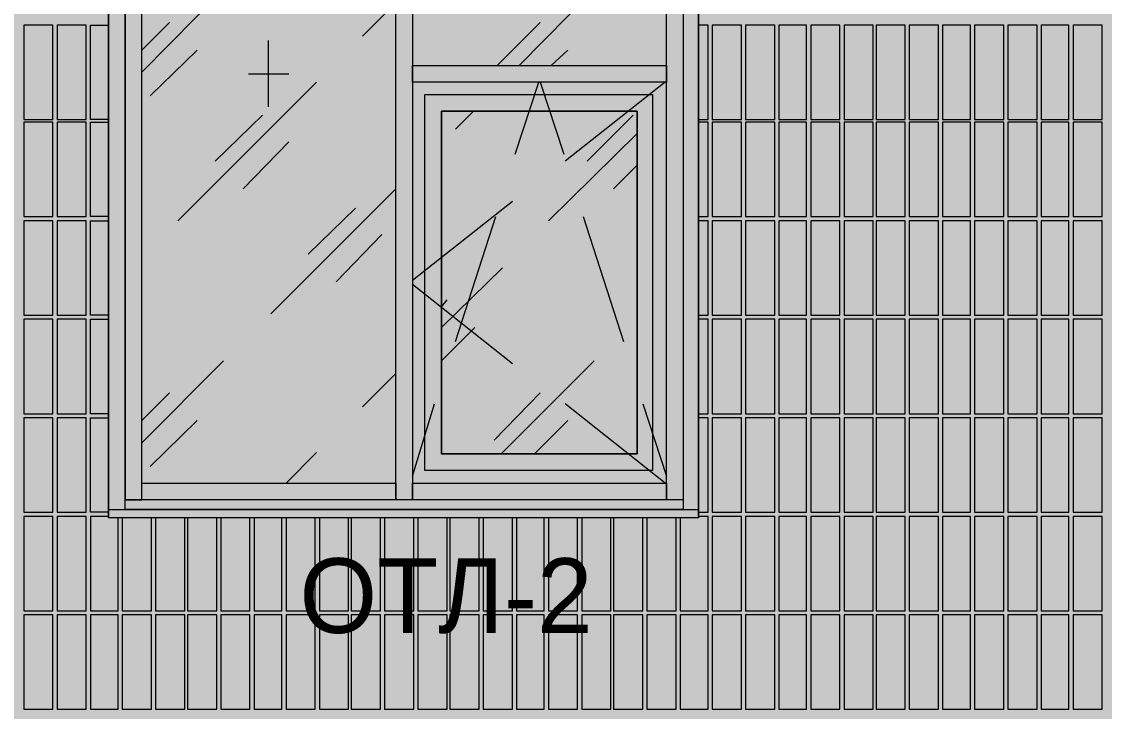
# Model space of a CAD drawing. Header units: millimetres. Extents: x -28928 to 100580, y -22867 to 36490.
# Drawn here: x 35031 to 38331, y 3636 to 5739 of the extents above; entities that cross this region are included whole.
import ezdxf

# ---------------------------------------------------------------- set-up
doc = ezdxf.new("R2010")
doc.units = ezdxf.units.MM
doc.layers.add('PDF _Геометрия', color=7, linetype='Continuous', true_color=0x8f8e8d)
doc.layers.add('PDF _Сплошная заливка', color=7, linetype='Continuous', true_color=0xffffff)
doc.layers.add('PDF _Текст', color=7, linetype='Continuous')

msp = doc.modelspace()

# ---------------------------------------------------------------- hatches: boundary and pattern name
at = {"layer": 'PDF _Сплошная заливка', "true_color": 0xffb53f, "transparency": 33554559}
h = msp.add_hatch(color=40, dxfattribs=at)
h.paths.add_polyline_path([(54591.8246691932, 8685.65908036111), (54591.8246691932, 8224.505234207263), (54845.67082303936, 8224.505234207263), (54845.67082303936, 8685.65908036111)])
h.paths.add_polyline_path([(54460.67082303934, 3189.889849591815), (54460.67082303934, 2728.736003437971), (54566.44005380859, 2728.736003437971), (54566.44005380859, 3189.889849591815)])
h.paths.add_polyline_path([(54875.28620765472, 3689.120618822584), (54875.28620765472, 3227.96677266874), (55243.36313073165, 3227.96677266874), (55243.36313073165, 3689.120618822584)])
h.paths.add_polyline_path([(54875.28620765472, 3189.889849591815), (54875.28620765472, 2728.736003437971), (55243.36313073165, 2728.736003437971), (55243.36313073165, 3189.889849591815)])
h.paths.add_polyline_path([(54460.67082303934, 3689.120618822584), (54460.67082303934, 3227.96677266874), (54566.44005380859, 3227.96677266874), (54566.44005380859, 3689.120618822584)])
h.paths.add_polyline_path([(43706.05543842383, 2161.812926514882), (43706.05543842383, 2144.889849591811), (44006.44005380846, 2144.889849591811), (44006.44005380846, 2161.812926514882)])
h.paths.add_polyline_path([(54875.28620765472, 4188.351388053372), (54875.28620765472, 3727.19754189951), (55243.36313073165, 3727.19754189951), (55243.36313073165, 4188.351388053372)])
h.paths.add_polyline_path([(43706.05543842383, 2094.120618822577), (43706.05543842383, 2081.428311130272), (44006.44005380846, 2081.428311130272), (44006.44005380846, 2094.120618822577)])
h.paths.add_polyline_path([(54460.67082303934, 4188.351388053372), (54460.67082303934, 3727.19754189951), (54566.44005380859, 3727.19754189951), (54566.44005380859, 4188.351388053372)])
h.paths.add_polyline_path([(43706.05543842383, 2034.889849591804), (43706.05543842383, 2022.197541899495), (44006.44005380846, 2022.197541899495), (44006.44005380846, 2034.889849591804)])
h.paths.add_polyline_path([(54591.8246691932, 4687.582157284141), (54591.8246691932, 4226.428311130294), (54845.67082303936, 4226.428311130294), (54845.67082303936, 4687.582157284141)])
h.paths.add_polyline_path([(43706.05543842383, 1971.428311130265), (43706.05543842383, 1962.966772668718), (44006.44005380846, 1962.966772668718), (44006.44005380846, 1971.428311130265)])
h.paths.add_polyline_path([(54591.8246691932, 5186.812926514911), (54591.8246691932, 4725.659080361063), (54845.67082303936, 4725.659080361063), (54845.67082303936, 5186.812926514911)])
h.paths.add_polyline_path([(43706.05543842383, 1912.197541899488), (43706.05543842383, 1903.73600343796), (44006.44005380846, 1903.73600343796), (44006.44005380846, 1912.197541899488)])
h.paths.add_polyline_path([(54875.28620765472, 5686.043695745695), (54875.28620765472, 5224.889849591833), (55243.36313073165, 5224.889849591833), (55243.36313073165, 5686.043695745695)])
h.paths.add_polyline_path([(43706.05543842383, 1852.966772668729), (43706.05543842383, 1844.505234207187), (44006.44005380846, 1844.505234207187), (44006.44005380846, 1852.966772668729)])
h.paths.add_polyline_path([(54460.67082303934, 5686.043695745695), (54460.67082303934, 5224.889849591833), (54566.44005380859, 5224.889849591833), (54566.44005380859, 5686.043695745695)])
h.paths.add_polyline_path([(43706.05543842383, 1793.736003437953), (43706.05543842383, 1785.27446497641), (44006.44005380846, 1785.27446497641), (44006.44005380846, 1793.736003437953)])
h.paths.add_polyline_path([(54875.28620765472, 6185.274464976465), (54875.28620765472, 5728.351388053383), (55243.36313073165, 5728.351388053383), (55243.36313073165, 6185.274464976465)])
h.paths.add_polyline_path([(43490.2862076546, 1793.736003437953), (43490.2862076546, 1785.27446497641), (43612.97851534691, 1785.27446497641), (43612.97851534691, 1793.736003437953)])
h.paths.add_polyline_path([(54460.67082303934, 6185.274464976465), (54460.67082303934, 5728.351388053383), (54566.44005380859, 5728.351388053383), (54566.44005380859, 6185.274464976465)])
h.paths.add_polyline_path([(43490.2862076546, 1852.966772668729), (43490.2862076546, 1844.505234207187), (43612.97851534691, 1844.505234207187), (43612.97851534691, 1852.966772668729)])
h.paths.add_polyline_path([(54591.8246691932, 6684.505234207234), (54591.8246691932, 6227.582157284152), (54845.67082303936, 6227.582157284152), (54845.67082303936, 6684.505234207234)])
h.paths.add_polyline_path([(43490.2862076546, 1912.197541899488), (43490.2862076546, 1903.73600343796), (43612.97851534691, 1903.73600343796), (43612.97851534691, 1912.197541899488)])
h.paths.add_polyline_path([(54591.8246691932, 7183.736003438022), (54591.8246691932, 6726.81292651494), (54845.67082303936, 6726.81292651494), (54845.67082303936, 7183.736003438022)])
h.paths.add_polyline_path([(43490.2862076546, 1971.428311130265), (43490.2862076546, 1962.966772668718), (43612.97851534691, 1962.966772668718), (43612.97851534691, 1971.428311130265)])
h.paths.add_polyline_path([(54875.28620765472, 7687.197541899553), (54875.28620765472, 7226.04369574571), (55243.36313073165, 7226.04369574571), (55243.36313073165, 7687.197541899553)])
h.paths.add_polyline_path([(43490.2862076546, 2034.889849591804), (43490.2862076546, 2022.197541899495), (43612.97851534691, 2022.197541899495), (43612.97851534691, 2034.889849591804)])
h.paths.add_polyline_path([(54460.67082303934, 7687.197541899553), (54460.67082303934, 7226.04369574571), (54566.44005380859, 7226.04369574571), (54566.44005380859, 7687.197541899553)])
h.paths.add_polyline_path([(43490.2862076546, 2094.120618822577), (43490.2862076546, 2081.428311130272), (43612.97851534691, 2081.428311130272), (43612.97851534691, 2094.120618822577)])
h.paths.add_polyline_path([(54875.28620765472, 8186.428311130341), (54875.28620765472, 7725.274464976475), (55243.36313073165, 7725.274464976475), (55243.36313073165, 8186.428311130341)])
h.paths.add_polyline_path([(43490.2862076546, 2161.812926514882), (43490.2862076546, 2144.889849591811), (43612.97851534691, 2144.889849591811), (43612.97851534691, 2161.812926514882)])
h.paths.add_polyline_path([(54460.67082303934, 8186.428311130341), (54460.67082303934, 7725.274464976475), (54566.44005380859, 7725.274464976475), (54566.44005380859, 8186.428311130341)])
h.paths.add_polyline_path([(54591.8246691932, 3189.889849591815), (54591.8246691932, 2728.736003437971), (54845.67082303936, 2728.736003437971), (54845.67082303936, 3189.889849591815)])
h.paths.add_polyline_path([(54875.28620765472, 8685.65908036111), (54875.28620765472, 8224.505234207263), (55243.36313073165, 8224.505234207263), (55243.36313073165, 8685.65908036111)])
h.paths.add_polyline_path([(54591.8246691932, 3689.120618822584), (54591.8246691932, 3227.96677266874), (54845.67082303936, 3227.96677266874), (54845.67082303936, 3689.120618822584)])
h.paths.add_polyline_path([(54460.67082303934, 8685.65908036111), (54460.67082303934, 8224.505234207263), (54566.44005380859, 8224.505234207263), (54566.44005380859, 8685.65908036111)])
h.paths.add_polyline_path([(54591.8246691932, 4188.351388053372), (54591.8246691932, 3727.19754189951), (54845.67082303936, 3727.19754189951), (54845.67082303936, 4188.351388053372)])
h.paths.add_polyline_path([(55763.74774611626, 8664.505234207256), (55319.5169768855, 8664.505234207256), (55319.5169768855, 7831.04369574572), (55763.74774611626, 7831.04369574572)])
h.paths.add_polyline_path([(54875.28620765472, 4687.582157284141), (54875.28620765472, 4226.428311130294), (55243.36313073165, 4226.428311130294), (55243.36313073165, 4687.582157284141)])
h.paths.add_polyline_path([(54845.67082303936, 8723.736003438033), (54845.67082303936, 9028.35138805342), (54591.8246691932, 9028.35138805342), (54591.8246691932, 8723.736003438033)])
h.paths.add_polyline_path([(54460.67082303934, 4687.582157284141), (54460.67082303934, 4226.428311130294), (54566.44005380859, 4226.428311130294), (54566.44005380859, 4687.582157284141)])
h.paths.add_polyline_path([(55319.5169768855, 8727.966772668795), (55763.74774611626, 8727.966772668795), (55763.74774611626, 9028.35138805342), (55319.5169768855, 9028.35138805342)])
h.paths.add_polyline_path([(54875.28620765472, 5186.812926514911), (54875.28620765472, 4725.659080361063), (55243.36313073165, 4725.659080361063), (55243.36313073165, 5186.812926514911)])
h.paths.add_polyline_path([(55763.74774611626, 7767.582157284181), (55319.5169768855, 7767.582157284181), (55319.5169768855, 6929.889849591866), (55763.74774611626, 6929.889849591866)])
h.paths.add_polyline_path([(54460.67082303934, 5186.812926514911), (54460.67082303934, 4725.659080361063), (54566.44005380859, 4725.659080361063), (54566.44005380859, 5186.812926514911)])
h.paths.add_polyline_path([(55763.74774611626, 5965.274464976468), (55319.5169768855, 5965.274464976468), (55319.5169768855, 5131.812926514915), (55763.74774611626, 5131.812926514915)])
h.paths.add_polyline_path([(54591.8246691932, 5686.043695745695), (54591.8246691932, 5224.889849591833), (54845.67082303936, 5224.889849591833), (54845.67082303936, 5686.043695745695)])
h.paths.add_polyline_path([(44344.90159227001, 1671.043695745637), (44344.90159227001, 1573.736003437956), (44890.67082303924, 1573.736003437956), (44890.67082303924, 2732.966772668733), (46265.67082303925, 2732.966772668733), (46265.67082303925, 2766.812926514893), (48152.59389996236, 2766.812926514893), (48152.59389996236, 2732.966772668733), (49887.20928457775, 2732.966772668733), (49887.20928457775, 1573.736003437956), (51287.59389996239, 1573.736003437956), (51287.59389996239, 2732.966772668733), (53085.67082303933, 2732.966772668733), (53085.67082303933, 1573.736003437956), (55260.28620765473, 1573.736003437956), (55260.28620765473, 2686.428311130265), (54447.97851534704, 2686.428311130265), (54447.97851534704, 9028.35138805342), (34432.20928457758, 9028.35138805342), (34432.20928457758, 1573.736003437956), (35295.28620765451, 1573.736003437956), (35295.28620765451, 2732.966772668733), (37093.36313073145, 2732.966772668733), (37093.36313073145, 1573.736003437956), (38493.74774611609, 1573.736003437956), (38493.74774611609, 2732.966772668733), (40291.82466919303, 2732.966772668733), (40291.82466919303, 1573.736003437956), (41637.20928457765, 1573.736003437956), (41637.20928457765, 1869.8898495918), (41692.20928457766, 1869.8898495918), (41692.20928457766, 1891.043695745655), (41577.9785153469, 1891.043695745655), (41577.9785153469, 1907.966772668726), (41692.20928457766, 1907.966772668726), (41692.20928457766, 2732.966772668733), (43490.2862076546, 2732.966772668733), (43490.2862076546, 2284.505234207198), (43502.97851534691, 2288.73600343796), (43511.44005380846, 2292.966772668722), (43524.13236150076, 2297.197541899503), (43541.05543842383, 2305.659080361031), (43553.74774611615, 2309.889849591811), (43570.67082303923, 2318.351388053339), (43583.36313073154, 2322.58215728412), (43600.28620765462, 2331.043695745648), (43612.97851534691, 2335.274464976428), (43629.90159226999, 2343.736003437953), (43642.59389996229, 2347.966772668737), (43659.51697688538, 2356.428311130261), (43672.20928457769, 2360.659080361042), (43680.67082303923, 2364.889849591807), (43693.36313073152, 2369.12061882257), (43710.28620765462, 2377.582157284116), (43722.97851534693, 2381.812926514878), (43739.90159226999, 2390.274464976421), (43752.5938999623, 2394.505234207187), (43769.51697688537, 2402.966772668729), (43782.20928457768, 2407.197541899492), (43799.13236150077, 2415.659080361038), (43811.82466919308, 2419.8898495918), (43828.74774611615, 2428.351388053346), (43841.44005380846, 2432.582157284109), (43849.90159227001, 2436.812926514889), (43871.05543842383, 2436.812926514889), (43887.97851534693, 2428.351388053346), (43900.67082303924, 2424.120618822584), (43917.5938999623, 2415.659080361038), (43930.28620765462, 2411.428311130276), (43947.20928457768, 2402.966772668729), (43959.90159226999, 2398.736003437967), (43976.82466919308, 2390.274464976421), (43989.51697688538, 2386.043695745659), (44006.44005380846, 2377.582157284116), (44019.13236150077, 2373.35138805335), (44036.05543842383, 2364.889849591807), (44048.74774611615, 2360.659080361042), (44065.67082303924, 2352.197541899499), (44078.36313073154, 2347.966772668737), (44095.28620765462, 2339.50523420719), (44107.97851534693, 2335.274464976428), (44133.36313073154, 2322.58215728412), (44146.05543842385, 2318.351388053339), (44162.97851534691, 2309.889849591811), (44175.67082303923, 2305.659080361031), (44192.59389996232, 2297.197541899503), (44205.28620765462, 2292.966772668722), (44222.20928457769, 2284.505234207198), (44234.90159227001, 2280.274464976414), (44251.82466919307, 2271.812926514889), (44264.51697688538, 2267.582157284105), (44281.44005380847, 2259.120618822581), (44294.13236150077, 2254.8898495918), (44311.05543842385, 2246.428311130272), (44323.74774611616, 2242.197541899492), (44340.67082303923, 2233.736003437964), (44353.36313073154, 2229.505234207183), (44378.74774611615, 2216.812926514875), (44378.74774611615, 2161.812926514882), (44099.51697688538, 2161.812926514882), (44099.51697688538, 2144.889849591811), (44294.13236150077, 2144.889849591811), (44340.67082303923, 2098.351388053343), (44099.51697688538, 2094.120618822577), (44099.51697688538, 2081.428311130272), (44298.36313073154, 2081.428311130272), (44340.67082303923, 2039.120618822566), (44099.51697688538, 2034.889849591804), (44099.51697688538, 2022.197541899495), (44294.13236150077, 2022.197541899495), (44340.67082303923, 1975.659080361027), (44099.51697688538, 1971.428311130265), (44099.51697688538, 1962.966772668718), (44294.13236150077, 1962.966772668718), (44340.67082303923, 1916.428311130268), (44099.51697688538, 1912.197541899488), (44099.51697688538, 1903.73600343796), (44294.13236150077, 1903.73600343796), (44340.67082303923, 1857.197541899492), (44099.51697688538, 1852.966772668729), (44099.51697688538, 1844.505234207187), (44294.13236150077, 1844.505234207187), (44340.67082303923, 1797.966772668718), (44099.51697688538, 1793.736003437953), (44099.51697688538, 1785.27446497641), (44289.90159226999, 1785.27446497641), (44298.36313073154, 1781.043695745644), (44340.67082303923, 1738.73600343796), (44336.44005380846, 1734.505234207179), (44404.13236150077, 1726.043695745651), (44404.13236150077, 1671.043695745637)])
h.paths.add_polyline_path([(54591.8246691932, 6185.274464976465), (54591.8246691932, 5728.351388053383), (54845.67082303936, 5728.351388053383), (54845.67082303936, 6185.274464976465)])
h.paths.add_polyline_path([(55763.74774611626, 4167.197541899521), (55319.5169768855, 4167.197541899521), (55319.5169768855, 3333.736003437964), (55763.74774611626, 3333.736003437964)])
h.paths.add_polyline_path([(54875.28620765472, 6684.505234207234), (54875.28620765472, 6227.582157284152), (55243.36313073165, 6227.582157284152), (55243.36313073165, 6684.505234207234)])
h.paths.add_polyline_path([(55763.74774611626, 3270.274464976424), (55319.5169768855, 3270.274464976424), (55319.5169768855, 2432.582157284109), (55763.74774611626, 2432.582157284109)])
h.paths.add_polyline_path([(54460.67082303934, 6684.505234207234), (54460.67082303934, 6227.582157284152), (54566.44005380859, 6227.582157284152), (54566.44005380859, 6684.505234207234)])
h.paths.add_polyline_path([(55763.74774611626, 2369.12061882257), (55319.5169768855, 2369.12061882257), (55319.5169768855, 1573.736003437956), (55763.74774611626, 1573.736003437956)])
h.paths.add_polyline_path([(54875.28620765472, 7183.736003438022), (54875.28620765472, 6726.81292651494), (55243.36313073165, 6726.81292651494), (55243.36313073165, 7183.736003438022)])
h.paths.add_polyline_path([(55763.74774611626, 5068.351388053376), (55319.5169768855, 5068.351388053376), (55319.5169768855, 4230.65908036106), (55763.74774611626, 4230.65908036106)])
h.paths.add_polyline_path([(54460.67082303934, 7183.736003438022), (54460.67082303934, 6726.81292651494), (54566.44005380859, 6726.81292651494), (54566.44005380859, 7183.736003438022)])
h.paths.add_polyline_path([(55763.74774611626, 6866.428311130327), (55319.5169768855, 6866.428311130327), (55319.5169768855, 6028.736003438007), (55763.74774611626, 6028.736003438007)])
h.paths.add_polyline_path([(54591.8246691932, 7687.197541899553), (54591.8246691932, 7226.04369574571), (54845.67082303936, 7226.04369574571), (54845.67082303936, 7687.197541899553)])
h.paths.add_polyline_path([(55243.36313073165, 8723.736003438033), (55243.36313073165, 9028.35138805342), (54875.28620765472, 9028.35138805342), (54875.28620765472, 8723.736003438033)])
h.paths.add_polyline_path([(54591.8246691932, 8186.428311130341), (54591.8246691932, 7725.274464976475), (54845.67082303936, 7725.274464976475), (54845.67082303936, 8186.428311130341)])
h.paths.add_polyline_path([(54566.44005380859, 8723.736003438033), (54566.44005380859, 9028.35138805342), (54460.67082303934, 9028.35138805342), (54460.67082303934, 8723.736003438033)])

# ---------------------------------------------------------------- linework, layer by layer
at = {"layer": 'PDF _Геометрия', "color": 7, "lineweight": 9}
for points in [[(35295.28620765451, 6853.736003438018), (35295.28620765451, 5580.274464976454), (35295.28620765451, 4306.812926514907), (35295.28620765451, 4230.65908036106), (35295.28620765451, 6929.889849591866)], [(37093.36313073145, 6929.889849591866), (37093.36313073145, 4230.65908036106), (37093.36313073145, 4306.812926514907), (37093.36313073145, 5580.274464976454), (37093.36313073145, 6853.736003438018)], [(37046.824669193, 6853.736003438018), (37046.824669193, 5580.274464976454), (37046.824669193, 4306.812926514907), (37046.824669193, 4251.812926514911), (35346.05543842375, 4251.812926514911), (35346.05543842375, 4306.812926514907), (35346.05543842375, 5580.274464976454), (35346.05543842375, 4281.42831113029), (35396.82466919298, 4281.42831113029), (35396.82466919298, 5580.274464976454), (35396.82466919298, 6828.351388053401)], [(35346.05543842375, 6828.351388053401), (35346.05543842375, 5580.274464976454), (35346.05543842375, 6853.736003438018)], [(35396.82466919298, 5584.505234207234), (35646.44005380836, 5838.35138805339)], [(36547.59389996222, 5605.659080361067), (36776.05543842375, 5838.35138805339)], [(36069.51697688529, 5694.505234207223), (36171.05543842376, 5796.043695745684)], [(35396.82466919298, 5652.197541899535), (35481.44005380836, 5736.812926514929)], [(36479.9015922699, 5605.659080361067), (36611.05543842375, 5736.812926514929)], [(35781.82466919298, 5681.812926514915), (35781.82466919298, 5478.736003437989)], [(35422.20928457759, 5512.582157284149), (35566.05543842375, 5652.197541899535)], [(36644.90159226992, 5605.659080361067), (36695.67082303914, 5652.197541899535)], [(35722.5938999622, 5580.274464976454), (35845.28620765451, 5580.274464976454)], [(35506.82466919297, 5131.812926514915), (35929.9015922699, 5554.889849591837)], [(36534.9015922699, 5334.88984959184), (36606.824669193, 5554.889849591837)], [(36611.05543842375, 5554.889849591837), (36682.97851534684, 5334.88984959184)], [(36991.82466919298, 5554.889849591837), (36687.20928457761, 5313.736003437989)], [(35621.05543842373, 5313.736003437989), (35764.9015922699, 5453.351388053376)], [(36352.97851534683, 5411.043695745688), (36407.97851534683, 5466.04369574568)], [(36754.90159226992, 5313.736003437989), (36894.51697688531, 5453.351388053376)], [(36636.44005380837, 5131.812926514915), (36907.20928457762, 5398.351388053379)], [(35705.67082303912, 5229.120618822613), (35845.28620765451, 5372.966772668762)], [(36835.28620765453, 5229.120618822613), (36907.20928457762, 5301.04369574568)], [(35790.28620765453, 4848.351388053379), (36171.05543842376, 5229.120618822613)], [(36526.44005380837, 5191.043695745691), (36221.82466919298, 4949.889849591844)], [(35904.51697688529, 5030.274464976454), (36048.36313073144, 5169.88984959184)], [(36352.97851534683, 4763.736003437989), (36475.67082303914, 5144.505234207223)], [(36742.20928457761, 5144.505234207223), (36864.9015922699, 4763.736003437989)], [(35989.13236150067, 4945.65908036106), (36128.74774611605, 5089.505234207227)], [(36310.67082303914, 4806.043695745673), (36496.82466919298, 4987.966772668766)], [(36526.44005380837, 4696.043695745684), (36221.82466919298, 4937.197541899535)], [(36310.67082303914, 4869.505234207212), (36327.59389996222, 4890.659080361067)], [(36310.67082303914, 4704.505234207212), (36412.20928457761, 4806.043695745673)], [(35396.82466919298, 4454.889849591837), (35646.44005380836, 4704.505234207212)], [(36492.59389996222, 4421.043695745677), (36776.05543842375, 4704.505234207212)], [(36069.51697688529, 4564.889849591826), (36171.05543842376, 4666.428311130287)], [(35396.82466919298, 4522.582157284138), (35481.44005380836, 4607.197541899532)], [(36471.44005380836, 4463.351388053361), (36611.05543842375, 4607.197541899532)], [(36221.82466919298, 4353.351388053372), (36289.51697688529, 4573.351388053368)], [(36991.82466919298, 4332.197541899521), (36687.20928457761, 4573.351388053368)], [(36924.13236150068, 4573.351388053368), (36996.05543842378, 4353.351388053372)], [(35422.20928457759, 4382.966772668751), (35566.05543842375, 4522.582157284138)], [(36594.13236150068, 4421.043695745677), (36695.67082303914, 4522.582157284138)], [(35836.82466919297, 4332.197541899521), (35929.9015922699, 4425.274464976439)], [(37046.824669193, 4281.42831113029), (35346.05543842375, 4281.42831113029)], [(35295.28620765451, 4251.812926514911), (35295.28620765451, 4251.812926514911)], [(35295.28620765451, 4226.428311130294), (35295.28620765451, 4230.65908036106)], [(37046.824669193, 4251.812926514911), (35346.05543842375, 4251.812926514911), (37046.824669193, 4251.812926514911)], [(37093.36313073145, 4251.812926514911), (37093.36313073145, 4251.812926514911)], [(37093.36313073145, 4230.65908036106), (37093.36313073145, 4226.428311130294)]]:
    msp.add_lwpolyline(points, dxfattribs=at)
for points in [[(36996.05543842378, 6853.736003438018), (36996.05543842378, 6879.120618822635), (37046.824669193, 6879.120618822635), (37046.824669193, 6853.736003438018), (37046.824669193, 5580.274464976454), (37046.824669193, 4281.42831113029), (36996.05543842378, 4281.42831113029), (36996.05543842378, 5580.274464976454)], [(36221.82466919298, 4281.42831113029), (36171.05543842376, 4281.42831113029), (35396.82466919298, 4281.42831113029), (35396.82466919298, 4332.197541899521), (36171.05543842376, 4332.197541899521), (36171.05543842376, 4281.42831113029), (36171.05543842376, 5580.274464976454), (36171.05543842376, 6828.351388053401), (36221.82466919298, 6828.351388053401), (36221.82466919298, 5580.274464976454)], [(36996.05543842378, 5554.889849591837), (36221.82466919298, 5554.889849591837), (36221.82466919298, 5605.659080361067), (36996.05543842378, 5605.659080361067)], [(36259.90159226992, 5516.812926514915), (36953.74774611606, 5516.812926514915), (36953.74774611606, 4370.274464976446), (36259.90159226992, 4370.274464976446)], [(36953.74774611606, 5516.812926514915), (36953.74774611606, 4370.274464976446), (36259.90159226992, 4370.274464976446), (36259.90159226992, 5516.812926514915)], [(36907.20928457762, 5466.04369574568), (36310.67082303914, 5466.04369574568), (36310.67082303914, 4421.043695745677), (36907.20928457762, 4421.043695745677)], [(36310.67082303914, 4421.043695745677), (36310.67082303914, 5466.04369574568), (36907.20928457762, 5466.04369574568), (36907.20928457762, 4421.043695745677)], [(36996.05543842378, 4281.42831113029), (36221.82466919298, 4281.42831113029), (36221.82466919298, 4332.197541899521), (36996.05543842378, 4332.197541899521)], [(37093.36313073145, 4226.428311130294), (35295.28620765451, 4226.428311130294), (35295.28620765451, 4251.812926514911), (37093.36313073145, 4251.812926514911)]]:
    msp.add_lwpolyline(points, close=True, dxfattribs=at)
at = {"layer": 'PDF _Геометрия', "color": 253, "lineweight": 9, "true_color": 0xaea391}
for points in [[(35037.20928457758, 5728.351388053383), (35037.20928457758, 5440.659080361067), (35126.05543842373, 5440.659080361067), (35126.05543842373, 5728.351388053383)], [(35138.74774611605, 5728.351388053383), (35138.74774611605, 5440.659080361067), (35227.5938999622, 5440.659080361067), (35227.5938999622, 5728.351388053383)], [(37135.67082303915, 5728.351388053383), (37135.67082303915, 5440.659080361067), (37224.51697688531, 5440.659080361067), (37224.51697688531, 5728.351388053383)], [(37237.20928457762, 5728.351388053383), (37237.20928457762, 5440.659080361067), (37326.05543842378, 5440.659080361067), (37326.05543842378, 5728.351388053383)], [(37338.74774611607, 5728.351388053383), (37338.74774611607, 5440.659080361067), (37423.36313073145, 5440.659080361067), (37423.36313073145, 5728.351388053383)], [(37436.05543842376, 5728.351388053383), (37436.05543842376, 5440.659080361067), (37524.90159226992, 5440.659080361067), (37524.90159226992, 5728.351388053383)], [(37537.59389996223, 5728.351388053383), (37537.59389996223, 5440.659080361067), (37626.44005380839, 5440.659080361067), (37626.44005380839, 5728.351388053383)], [(37634.90159226992, 5728.351388053383), (37634.90159226992, 5440.659080361067), (37723.74774611607, 5440.659080361067), (37723.74774611607, 5728.351388053383)], [(37736.44005380839, 5728.351388053383), (37736.44005380839, 5440.659080361067), (37825.28620765454, 5440.659080361067), (37825.28620765454, 5728.351388053383)], [(37837.97851534685, 5728.351388053383), (37837.97851534685, 5440.659080361067), (37922.59389996224, 5440.659080361067), (37922.59389996224, 5728.351388053383)], [(37935.28620765454, 5728.351388053383), (37935.28620765454, 5440.659080361067), (38024.1323615007, 5440.659080361067), (38024.1323615007, 5728.351388053383)], [(38036.82466919301, 5728.351388053383), (38036.82466919301, 5440.659080361067), (38125.67082303917, 5440.659080361067), (38125.67082303917, 5728.351388053383)], [(38138.36313073148, 5728.351388053383), (38138.36313073148, 5440.659080361067), (38222.97851534685, 5440.659080361067), (38222.97851534685, 5728.351388053383)], [(38235.67082303915, 5728.351388053383), (38235.67082303915, 5440.659080361067), (38324.51697688531, 5440.659080361067), (38324.51697688531, 5728.351388053383)], [(35037.20928457758, 5432.197541899539), (35037.20928457758, 5144.505234207223), (35126.05543842373, 5144.505234207223), (35126.05543842373, 5432.197541899539)], [(35138.74774611605, 5432.197541899539), (35138.74774611605, 5144.505234207223), (35227.5938999622, 5144.505234207223), (35227.5938999622, 5432.197541899539)], [(37135.67082303915, 5432.197541899539), (37135.67082303915, 5144.505234207223), (37224.51697688531, 5144.505234207223), (37224.51697688531, 5432.197541899539)], [(37237.20928457762, 5432.197541899539), (37237.20928457762, 5144.505234207223), (37326.05543842378, 5144.505234207223), (37326.05543842378, 5432.197541899539)], [(37338.74774611607, 5432.197541899539), (37338.74774611607, 5144.505234207223), (37423.36313073145, 5144.505234207223), (37423.36313073145, 5432.197541899539)], [(37436.05543842376, 5432.197541899539), (37436.05543842376, 5144.505234207223), (37524.90159226992, 5144.505234207223), (37524.90159226992, 5432.197541899539)], [(37537.59389996223, 5432.197541899539), (37537.59389996223, 5144.505234207223), (37626.44005380839, 5144.505234207223), (37626.44005380839, 5432.197541899539)], [(37634.90159226992, 5432.197541899539), (37634.90159226992, 5144.505234207223), (37723.74774611607, 5144.505234207223), (37723.74774611607, 5432.197541899539)], [(37736.44005380839, 5432.197541899539), (37736.44005380839, 5144.505234207223), (37825.28620765454, 5144.505234207223), (37825.28620765454, 5432.197541899539)], [(37837.97851534685, 5432.197541899539), (37837.97851534685, 5144.505234207223), (37922.59389996224, 5144.505234207223), (37922.59389996224, 5432.197541899539)], [(37935.28620765454, 5432.197541899539), (37935.28620765454, 5144.505234207223), (38024.1323615007, 5144.505234207223), (38024.1323615007, 5432.197541899539)], [(38036.82466919301, 5432.197541899539), (38036.82466919301, 5144.505234207223), (38125.67082303917, 5144.505234207223), (38125.67082303917, 5432.197541899539)], [(38138.36313073148, 5432.197541899539), (38138.36313073148, 5144.505234207223), (38222.97851534685, 5144.505234207223), (38222.97851534685, 5432.197541899539)], [(38235.67082303915, 5432.197541899539), (38235.67082303915, 5144.505234207223), (38324.51697688531, 5144.505234207223), (38324.51697688531, 5432.197541899539)], [(35037.20928457758, 5131.812926514915), (35037.20928457758, 4844.120618822599), (35126.05543842373, 4844.120618822599), (35126.05543842373, 5131.812926514915)], [(35138.74774611605, 5131.812926514915), (35138.74774611605, 4844.120618822599), (35227.5938999622, 4844.120618822599), (35227.5938999622, 5131.812926514915)], [(37135.67082303915, 5131.812926514915), (37135.67082303915, 4844.120618822599), (37224.51697688531, 4844.120618822599), (37224.51697688531, 5131.812926514915)], [(37237.20928457762, 5131.812926514915), (37237.20928457762, 4844.120618822599), (37326.05543842378, 4844.120618822599), (37326.05543842378, 5131.812926514915)], [(37338.74774611607, 5131.812926514915), (37338.74774611607, 4844.120618822599), (37423.36313073145, 4844.120618822599), (37423.36313073145, 5131.812926514915)], [(37436.05543842376, 5131.812926514915), (37436.05543842376, 4844.120618822599), (37524.90159226992, 4844.120618822599), (37524.90159226992, 5131.812926514915)], [(37537.59389996223, 5131.812926514915), (37537.59389996223, 4844.120618822599), (37626.44005380839, 4844.120618822599), (37626.44005380839, 5131.812926514915)], [(37634.90159226992, 5131.812926514915), (37634.90159226992, 4844.120618822599), (37723.74774611607, 4844.120618822599), (37723.74774611607, 5131.812926514915)], [(37736.44005380839, 5131.812926514915), (37736.44005380839, 4844.120618822599), (37825.28620765454, 4844.120618822599), (37825.28620765454, 5131.812926514915)], [(37837.97851534685, 5131.812926514915), (37837.97851534685, 4844.120618822599), (37922.59389996224, 4844.120618822599), (37922.59389996224, 5131.812926514915)], [(37935.28620765454, 5131.812926514915), (37935.28620765454, 4844.120618822599), (38024.1323615007, 4844.120618822599), (38024.1323615007, 5131.812926514915)], [(38036.82466919301, 5131.812926514915), (38036.82466919301, 4844.120618822599), (38125.67082303917, 4844.120618822599), (38125.67082303917, 5131.812926514915)], [(38138.36313073148, 5131.812926514915), (38138.36313073148, 4844.120618822599), (38222.97851534685, 4844.120618822599), (38222.97851534685, 5131.812926514915)], [(38235.67082303915, 5131.812926514915), (38235.67082303915, 4844.120618822599), (38324.51697688531, 4844.120618822599), (38324.51697688531, 5131.812926514915)], [(35037.20928457758, 4831.42831113029), (35037.20928457758, 4543.736003437993), (35126.05543842373, 4543.736003437993), (35126.05543842373, 4831.42831113029)], [(35138.74774611605, 4831.42831113029), (35138.74774611605, 4543.736003437993), (35227.5938999622, 4543.736003437993), (35227.5938999622, 4831.42831113029)], [(37135.67082303915, 4831.42831113029), (37135.67082303915, 4543.736003437993), (37224.51697688531, 4543.736003437993), (37224.51697688531, 4831.42831113029)], [(37237.20928457762, 4831.42831113029), (37237.20928457762, 4543.736003437993), (37326.05543842378, 4543.736003437993), (37326.05543842378, 4831.42831113029)], [(37338.74774611607, 4831.42831113029), (37338.74774611607, 4543.736003437993), (37423.36313073145, 4543.736003437993), (37423.36313073145, 4831.42831113029)], [(37436.05543842376, 4831.42831113029), (37436.05543842376, 4543.736003437993), (37524.90159226992, 4543.736003437993), (37524.90159226992, 4831.42831113029)], [(37537.59389996223, 4831.42831113029), (37537.59389996223, 4543.736003437993), (37626.44005380839, 4543.736003437993), (37626.44005380839, 4831.42831113029)], [(37634.90159226992, 4831.42831113029), (37634.90159226992, 4543.736003437993), (37723.74774611607, 4543.736003437993), (37723.74774611607, 4831.42831113029)], [(37736.44005380839, 4831.42831113029), (37736.44005380839, 4543.736003437993), (37825.28620765454, 4543.736003437993), (37825.28620765454, 4831.42831113029)], [(37837.97851534685, 4831.42831113029), (37837.97851534685, 4543.736003437993), (37922.59389996224, 4543.736003437993), (37922.59389996224, 4831.42831113029)], [(37935.28620765454, 4831.42831113029), (37935.28620765454, 4543.736003437993), (38024.1323615007, 4543.736003437993), (38024.1323615007, 4831.42831113029)], [(38036.82466919301, 4831.42831113029), (38036.82466919301, 4543.736003437993), (38125.67082303917, 4543.736003437993), (38125.67082303917, 4831.42831113029)], [(38138.36313073148, 4831.42831113029), (38138.36313073148, 4543.736003437993), (38222.97851534685, 4543.736003437993), (38222.97851534685, 4831.42831113029)], [(38235.67082303915, 4831.42831113029), (38235.67082303915, 4543.736003437993), (38324.51697688531, 4543.736003437993), (38324.51697688531, 4831.42831113029)], [(35037.20928457758, 4531.043695745684), (35037.20928457758, 4243.351388053365), (35126.05543842373, 4243.351388053365), (35126.05543842373, 4531.043695745684)], [(35138.74774611605, 4531.043695745684), (35138.74774611605, 4243.351388053365), (35227.5938999622, 4243.351388053365), (35227.5938999622, 4531.043695745684)], [(37135.67082303915, 4531.043695745684), (37135.67082303915, 4243.351388053365), (37224.51697688531, 4243.351388053365), (37224.51697688531, 4531.043695745684)], [(37237.20928457762, 4531.043695745684), (37237.20928457762, 4243.351388053365), (37326.05543842378, 4243.351388053365), (37326.05543842378, 4531.043695745684)], [(37338.74774611607, 4531.043695745684), (37338.74774611607, 4243.351388053365), (37423.36313073145, 4243.351388053365), (37423.36313073145, 4531.043695745684)], [(37436.05543842376, 4531.043695745684), (37436.05543842376, 4243.351388053365), (37524.90159226992, 4243.351388053365), (37524.90159226992, 4531.043695745684)], [(37537.59389996223, 4531.043695745684), (37537.59389996223, 4243.351388053365), (37626.44005380839, 4243.351388053365), (37626.44005380839, 4531.043695745684)], [(37634.90159226992, 4531.043695745684), (37634.90159226992, 4243.351388053365), (37723.74774611607, 4243.351388053365), (37723.74774611607, 4531.043695745684)], [(37736.44005380839, 4531.043695745684), (37736.44005380839, 4243.351388053365), (37825.28620765454, 4243.351388053365), (37825.28620765454, 4531.043695745684)], [(37837.97851534685, 4531.043695745684), (37837.97851534685, 4243.351388053365), (37922.59389996224, 4243.351388053365), (37922.59389996224, 4531.043695745684)], [(37935.28620765454, 4531.043695745684), (37935.28620765454, 4243.351388053365), (38024.1323615007, 4243.351388053365), (38024.1323615007, 4531.043695745684)], [(38036.82466919301, 4531.043695745684), (38036.82466919301, 4243.351388053365), (38125.67082303917, 4243.351388053365), (38125.67082303917, 4531.043695745684)], [(38138.36313073148, 4531.043695745684), (38138.36313073148, 4243.351388053365), (38222.97851534685, 4243.351388053365), (38222.97851534685, 4531.043695745684)], [(38235.67082303915, 4531.043695745684), (38235.67082303915, 4243.351388053365), (38324.51697688531, 4243.351388053365), (38324.51697688531, 4531.043695745684)], [(35037.20928457758, 4230.65908036106), (35037.20928457758, 3942.96677266874), (35126.05543842373, 3942.96677266874), (35126.05543842373, 4230.65908036106)], [(35138.74774611605, 4230.65908036106), (35138.74774611605, 3942.96677266874), (35227.5938999622, 3942.96677266874), (35227.5938999622, 4230.65908036106)], [(37135.67082303915, 4230.65908036106), (37135.67082303915, 3942.96677266874), (37224.51697688531, 3942.96677266874), (37224.51697688531, 4230.65908036106)], [(37237.20928457762, 4230.65908036106), (37237.20928457762, 3942.96677266874), (37326.05543842378, 3942.96677266874), (37326.05543842378, 4230.65908036106)], [(37338.74774611607, 4230.65908036106), (37338.74774611607, 3942.96677266874), (37423.36313073145, 3942.96677266874), (37423.36313073145, 4230.65908036106)], [(37436.05543842376, 4230.65908036106), (37436.05543842376, 3942.96677266874), (37524.90159226992, 3942.96677266874), (37524.90159226992, 4230.65908036106)], [(37537.59389996223, 4230.65908036106), (37537.59389996223, 3942.96677266874), (37626.44005380839, 3942.96677266874), (37626.44005380839, 4230.65908036106)], [(37634.90159226992, 4230.65908036106), (37634.90159226992, 3942.96677266874), (37723.74774611607, 3942.96677266874), (37723.74774611607, 4230.65908036106)], [(37736.44005380839, 4230.65908036106), (37736.44005380839, 3942.96677266874), (37825.28620765454, 3942.96677266874), (37825.28620765454, 4230.65908036106)], [(37837.97851534685, 4230.65908036106), (37837.97851534685, 3942.96677266874), (37922.59389996224, 3942.96677266874), (37922.59389996224, 4230.65908036106)], [(37935.28620765454, 4230.65908036106), (37935.28620765454, 3942.96677266874), (38024.1323615007, 3942.96677266874), (38024.1323615007, 4230.65908036106)], [(38036.82466919301, 4230.65908036106), (38036.82466919301, 3942.96677266874), (38125.67082303917, 3942.96677266874), (38125.67082303917, 4230.65908036106)], [(38138.36313073148, 4230.65908036106), (38138.36313073148, 3942.96677266874), (38222.97851534685, 3942.96677266874), (38222.97851534685, 4230.65908036106)], [(38235.67082303915, 4230.65908036106), (38235.67082303915, 3942.96677266874), (38324.51697688531, 3942.96677266874), (38324.51697688531, 4230.65908036106)], [(35037.20928457758, 3930.274464976432), (35037.20928457758, 3642.582157284134), (35126.05543842373, 3642.582157284134), (35126.05543842373, 3930.274464976432)], [(35138.74774611605, 3930.274464976432), (35138.74774611605, 3642.582157284134), (35227.5938999622, 3642.582157284134), (35227.5938999622, 3930.274464976432)], [(35240.2862076545, 3930.274464976432), (35240.2862076545, 3642.582157284134), (35324.90159226989, 3642.582157284134), (35324.90159226989, 3930.274464976432)], [(35337.5938999622, 3930.274464976432), (35337.5938999622, 3642.582157284134), (35426.44005380836, 3642.582157284134), (35426.44005380836, 3930.274464976432)], [(35439.13236150067, 3930.274464976432), (35439.13236150067, 3642.582157284134), (35527.97851534683, 3642.582157284134), (35527.97851534683, 3930.274464976432)], [(35536.44005380837, 3930.274464976432), (35536.44005380837, 3642.582157284134), (35625.28620765451, 3642.582157284134), (35625.28620765451, 3930.274464976432)], [(35637.97851534683, 3930.274464976432), (35637.97851534683, 3642.582157284134), (35726.82466919298, 3642.582157284134), (35726.82466919298, 3930.274464976432)], [(35739.51697688529, 3930.274464976432), (35739.51697688529, 3642.582157284134), (35824.13236150067, 3642.582157284134), (35824.13236150067, 3930.274464976432)], [(35836.82466919297, 3930.274464976432), (35836.82466919297, 3642.582157284134), (35925.67082303912, 3642.582157284134), (35925.67082303912, 3930.274464976432)], [(35938.36313073144, 3930.274464976432), (35938.36313073144, 3642.582157284134), (36027.20928457759, 3642.582157284134), (36027.20928457759, 3930.274464976432)], [(36035.67082303914, 3930.274464976432), (36035.67082303914, 3642.582157284134), (36124.51697688529, 3642.582157284134), (36124.51697688529, 3930.274464976432)], [(36137.20928457759, 3930.274464976432), (36137.20928457759, 3642.582157284134), (36226.05543842375, 3642.582157284134), (36226.05543842375, 3930.274464976432)], [(36238.74774611606, 3930.274464976432), (36238.74774611606, 3642.582157284134), (36327.59389996222, 3642.582157284134), (36327.59389996222, 3930.274464976432)], [(36336.05543842376, 3930.274464976432), (36336.05543842376, 3642.582157284134), (36424.90159226992, 3642.582157284134), (36424.90159226992, 3930.274464976432)], [(36437.59389996222, 3930.274464976432), (36437.59389996222, 3642.582157284134), (36526.44005380837, 3642.582157284134), (36526.44005380837, 3930.274464976432)], [(36539.13236150068, 3930.274464976432), (36539.13236150068, 3642.582157284134), (36623.74774611606, 3642.582157284134), (36623.74774611606, 3930.274464976432)], [(36636.44005380837, 3930.274464976432), (36636.44005380837, 3642.582157284134), (36725.28620765453, 3642.582157284134), (36725.28620765453, 3930.274464976432)], [(36737.97851534683, 3930.274464976432), (36737.97851534683, 3642.582157284134), (36826.82466919298, 3642.582157284134), (36826.82466919298, 3930.274464976432)], [(36835.28620765453, 3930.274464976432), (36835.28620765453, 3642.582157284134), (36924.13236150068, 3642.582157284134), (36924.13236150068, 3930.274464976432)], [(36936.824669193, 3930.274464976432), (36936.824669193, 3642.582157284134), (37025.67082303915, 3642.582157284134), (37025.67082303915, 3930.274464976432)], [(37038.36313073145, 3930.274464976432), (37038.36313073145, 3642.582157284134), (37122.97851534685, 3642.582157284134), (37122.97851534685, 3930.274464976432)], [(37135.67082303915, 3930.274464976432), (37135.67082303915, 3642.582157284134), (37224.51697688531, 3642.582157284134), (37224.51697688531, 3930.274464976432)], [(37237.20928457762, 3930.274464976432), (37237.20928457762, 3642.582157284134), (37326.05543842378, 3642.582157284134), (37326.05543842378, 3930.274464976432)], [(37338.74774611607, 3930.274464976432), (37338.74774611607, 3642.582157284134), (37423.36313073145, 3642.582157284134), (37423.36313073145, 3930.274464976432)], [(37436.05543842376, 3930.274464976432), (37436.05543842376, 3642.582157284134), (37524.90159226992, 3642.582157284134), (37524.90159226992, 3930.274464976432)], [(37537.59389996223, 3930.274464976432), (37537.59389996223, 3642.582157284134), (37626.44005380839, 3642.582157284134), (37626.44005380839, 3930.274464976432)], [(37634.90159226992, 3930.274464976432), (37634.90159226992, 3642.582157284134), (37723.74774611607, 3642.582157284134), (37723.74774611607, 3930.274464976432)], [(37736.44005380839, 3930.274464976432), (37736.44005380839, 3642.582157284134), (37825.28620765454, 3642.582157284134), (37825.28620765454, 3930.274464976432)], [(37837.97851534685, 3930.274464976432), (37837.97851534685, 3642.582157284134), (37922.59389996224, 3642.582157284134), (37922.59389996224, 3930.274464976432)], [(37935.28620765454, 3930.274464976432), (37935.28620765454, 3642.582157284134), (38024.1323615007, 3642.582157284134), (38024.1323615007, 3930.274464976432)], [(38036.82466919301, 3930.274464976432), (38036.82466919301, 3642.582157284134), (38125.67082303917, 3642.582157284134), (38125.67082303917, 3930.274464976432)], [(38138.36313073148, 3930.274464976432), (38138.36313073148, 3642.582157284134), (38222.97851534685, 3642.582157284134), (38222.97851534685, 3930.274464976432)], [(38235.67082303915, 3930.274464976432), (38235.67082303915, 3642.582157284134), (38324.51697688531, 3642.582157284134), (38324.51697688531, 3930.274464976432)]]:
    msp.add_lwpolyline(points, close=True, dxfattribs=at)
for points in [[(35295.28620765451, 5440.659080361067), (35240.2862076545, 5440.659080361067), (35240.2862076545, 5728.351388053383), (35295.28620765451, 5728.351388053383)], [(37093.36313073145, 5440.659080361067), (37122.97851534685, 5440.659080361067), (37122.97851534685, 5728.351388053383), (37093.36313073145, 5728.351388053383)], [(35295.28620765451, 5144.505234207223), (35240.2862076545, 5144.505234207223), (35240.2862076545, 5432.197541899539), (35295.28620765451, 5432.197541899539)], [(37093.36313073145, 5144.505234207223), (37122.97851534685, 5144.505234207223), (37122.97851534685, 5432.197541899539), (37093.36313073145, 5432.197541899539)], [(35295.28620765451, 4844.120618822599), (35240.2862076545, 4844.120618822599), (35240.2862076545, 5131.812926514915), (35295.28620765451, 5131.812926514915)], [(37093.36313073145, 4844.120618822599), (37122.97851534685, 4844.120618822599), (37122.97851534685, 5131.812926514915), (37093.36313073145, 5131.812926514915)], [(35295.28620765451, 4543.736003437993), (35240.2862076545, 4543.736003437993), (35240.2862076545, 4831.42831113029), (35295.28620765451, 4831.42831113029)], [(37093.36313073145, 4543.736003437993), (37122.97851534685, 4543.736003437993), (37122.97851534685, 4831.42831113029), (37093.36313073145, 4831.42831113029)], [(35295.28620765451, 4243.351388053365), (35240.2862076545, 4243.351388053365), (35240.2862076545, 4531.043695745684), (35295.28620765451, 4531.043695745684)], [(37093.36313073145, 4243.351388053365), (37122.97851534685, 4243.351388053365), (37122.97851534685, 4531.043695745684), (37093.36313073145, 4531.043695745684)], [(35295.28620765451, 4230.65908036106), (35240.2862076545, 4230.65908036106), (35240.2862076545, 3942.96677266874), (35324.90159226989, 3942.96677266874), (35324.90159226989, 4226.428311130294)], [(35337.5938999622, 4226.428311130294), (35337.5938999622, 3942.96677266874), (35426.44005380836, 3942.96677266874), (35426.44005380836, 4226.428311130294)], [(35439.13236150067, 4226.428311130294), (35439.13236150067, 3942.96677266874), (35527.97851534683, 3942.96677266874), (35527.97851534683, 4226.428311130294)], [(35536.44005380837, 4226.428311130294), (35536.44005380837, 3942.96677266874), (35625.28620765451, 3942.96677266874), (35625.28620765451, 4226.428311130294)], [(35637.97851534683, 4226.428311130294), (35637.97851534683, 3942.96677266874), (35726.82466919298, 3942.96677266874), (35726.82466919298, 4226.428311130294)], [(35739.51697688529, 4226.428311130294), (35739.51697688529, 3942.96677266874), (35824.13236150067, 3942.96677266874), (35824.13236150067, 4226.428311130294)], [(35836.82466919297, 4226.428311130294), (35836.82466919297, 3942.96677266874), (35925.67082303912, 3942.96677266874), (35925.67082303912, 4226.428311130294)], [(35938.36313073144, 4226.428311130294), (35938.36313073144, 3942.96677266874), (36027.20928457759, 3942.96677266874), (36027.20928457759, 4226.428311130294)], [(36035.67082303914, 4226.428311130294), (36035.67082303914, 3942.96677266874), (36124.51697688529, 3942.96677266874), (36124.51697688529, 4226.428311130294)], [(36137.20928457759, 4226.428311130294), (36137.20928457759, 3942.96677266874), (36226.05543842375, 3942.96677266874), (36226.05543842375, 4226.428311130294)], [(36238.74774611606, 4226.428311130294), (36238.74774611606, 3942.96677266874), (36327.59389996222, 3942.96677266874), (36327.59389996222, 4226.428311130294)], [(36336.05543842376, 4226.428311130294), (36336.05543842376, 3942.96677266874), (36424.90159226992, 3942.96677266874), (36424.90159226992, 4226.428311130294)], [(36437.59389996222, 4226.428311130294), (36437.59389996222, 3942.96677266874), (36526.44005380837, 3942.96677266874), (36526.44005380837, 4226.428311130294)], [(36539.13236150068, 4226.428311130294), (36539.13236150068, 3942.96677266874), (36623.74774611606, 3942.96677266874), (36623.74774611606, 4226.428311130294)], [(36636.44005380837, 4226.428311130294), (36636.44005380837, 3942.96677266874), (36725.28620765453, 3942.96677266874), (36725.28620765453, 4226.428311130294)], [(36737.97851534683, 4226.428311130294), (36737.97851534683, 3942.96677266874), (36826.82466919298, 3942.96677266874), (36826.82466919298, 4226.428311130294)], [(36835.28620765453, 4226.428311130294), (36835.28620765453, 3942.96677266874), (36924.13236150068, 3942.96677266874), (36924.13236150068, 4226.428311130294)], [(36936.824669193, 4226.428311130294), (36936.824669193, 3942.96677266874), (37025.67082303915, 3942.96677266874), (37025.67082303915, 4226.428311130294)], [(37038.36313073145, 4226.428311130294), (37038.36313073145, 3942.96677266874), (37122.97851534685, 3942.96677266874), (37122.97851534685, 4230.65908036106), (37093.36313073145, 4230.65908036106)]]:
    msp.add_lwpolyline(points, dxfattribs=at)
at = {"layer": 'PDF _Сплошная заливка', "lineweight": 9, "transparency": 33554559}
for points in [[(35396.82466919298, 6828.351388053401), (35396.82466919298, 4332.197541899521), (36171.05543842376, 6828.351388053401), (36171.05543842376, 4332.197541899521)], [(36221.82466919298, 6828.351388053401), (36221.82466919298, 5605.659080361067), (36996.05543842378, 6828.351388053401), (36996.05543842378, 5605.659080361067)], [(36310.67082303914, 5466.04369574568), (36310.67082303914, 4421.043695745677), (36907.20928457762, 5466.04369574568), (36907.20928457762, 4421.043695745677)]]:
    msp.add_solid(points, dxfattribs=at)

# ---------------------------------------------------------------- texts
at = {"layer": 'PDF _Текст', "insert": (35877.55130348436, 3987.523935577032), "char_height": 227.7084847294893, "attachment_point": 4, "style": ''}
msp.add_mtext('ОТЛ-2', dxfattribs=at)

doc.saveas('drawing.dxf')
